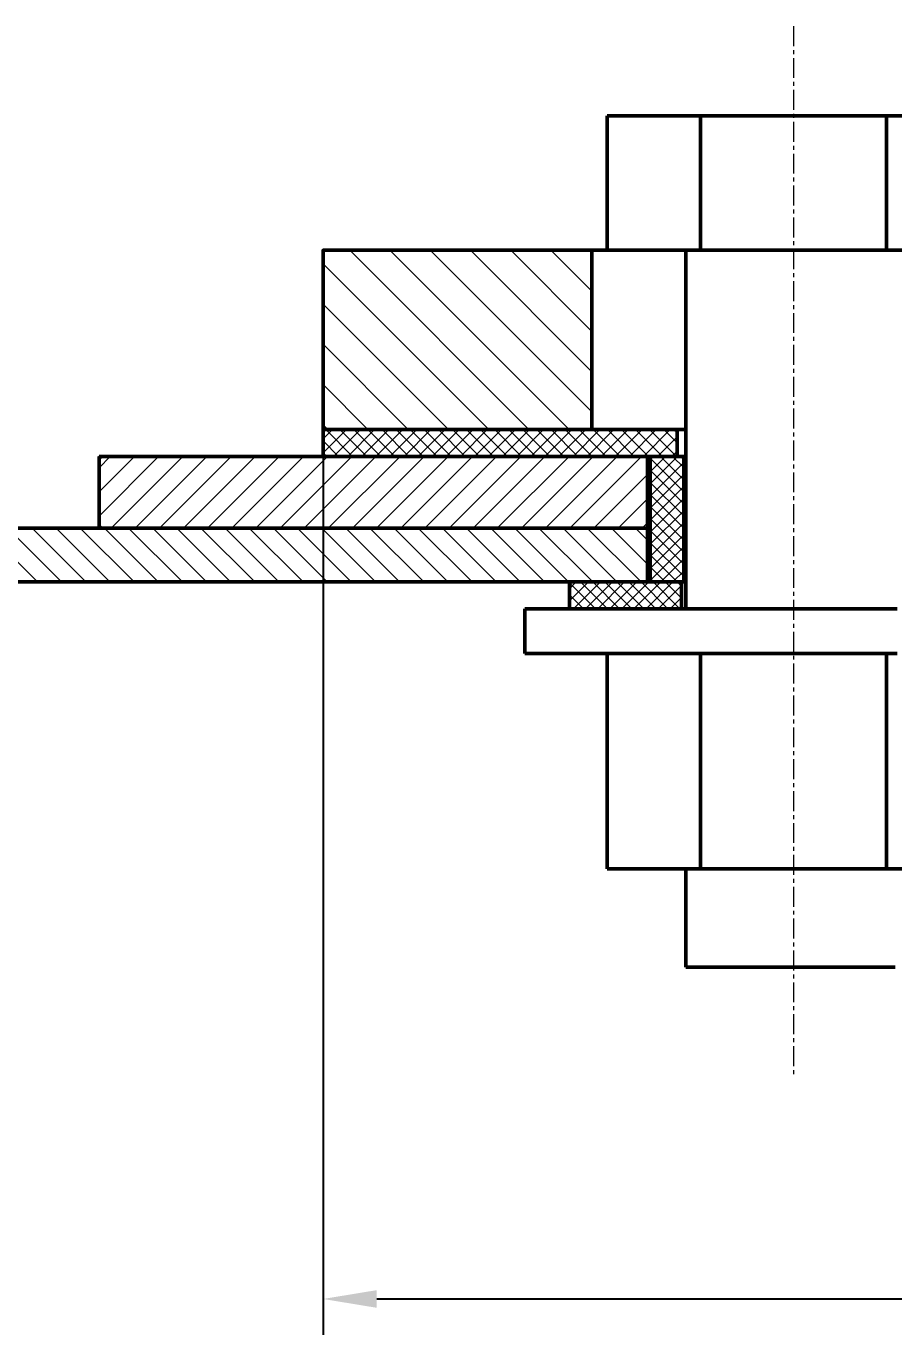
# Model space of a CAD drawing. Header units: millimetres. Extents: x 0 to 1682, y 0 to 1188.
# Drawn here: x 299.4 to 396.2, y 693 to 839 of the extents above; entities that cross this region are included whole.
import ezdxf

# ---------------------------------------------------------------- set-up
doc = ezdxf.new("R2010")
doc.units = ezdxf.units.MM
doc.header["$LTSCALE"] = 0.7
doc.linetypes.add('CENTER', pattern=[5.08, 3.175, -0.635, 0.635, -0.635])
for name, color, linetype, lineweight in [('07_ОСИ', 2, 'CENTER', 18), ('20_ВИДИМЫЕ', 7, 'Continuous', 50), ('23_ШТРИХОВКА', 7, 'Continuous', 18)]:
    doc.layers.add(name, color=color, linetype=linetype, lineweight=lineweight)
doc.layers.add('09_РАЗМЕРЫ', color=7, linetype='Continuous')
doc.styles.add('ГОСТ', font='isocpeur.ttf')
doc.dimstyles.new('ГОСТ', dxfattribs={"dimscale": 2, "dimtxt": 3.5, "dimasz": 3, "dimexe": 2, "dimexo": 0, "dimgap": 1, "dimtad": 1, "dimdec": 1, "dimtxsty": 'ГОСТ', "dimcen": 2.5, "dimclrd": 7, "dimclre": 7, "dimclrt": 7, "dimazin": 3, "dimtfac": 1, "dimtmove": 0, "dimatfit": 3, "dimarcsym": 0})

msp = doc.modelspace()

# ---------------------------------------------------------------- hatches: boundary and pattern name
at = {"layer": '23_ШТРИХОВКА'}
h = msp.add_hatch(dxfattribs=at)
h.set_pattern_fill('ANSI31', angle=90)
h.paths.add_polyline_path([(360.9, 794), (360.5, 794), (360.1, 794), (359.7, 794), (359.3, 794), (358.9, 794), (358.5, 794), (358.1, 794), (357.7, 794), (357.3, 794), (356.9, 794), (356.5, 794), (356.1, 794), (355.7, 794), (355.3, 794), (354.9, 794), (354.5, 794), (354.1, 794), (353.7, 794), (353.3, 794), (352.9, 794), (352.5, 794), (352.1, 794), (351.7, 794), (351.3, 794), (350.9, 794), (350.5, 794), (350.1, 794), (349.7, 794), (349.3, 794), (348.9, 794), (348.5, 794), (348.1, 794), (347.7, 794), (347.3, 794), (346.9, 794), (346.5, 794), (346.1, 794), (345.7, 794), (345.3, 794), (344.9, 794), (344.5, 794), (344.1, 794), (343.7, 794), (343.3, 794), (342.9, 794), (342.5, 794), (342.1, 794), (341.7, 794), (341.3, 794), (340.9, 794), (340.5, 794), (340.1, 794), (339.7, 794), (339.3, 794), (338.9, 794), (338.5, 794), (338.1, 794), (337.7, 794), (337.3, 794), (336.9, 794), (336.5, 794), (336.1, 794), (335.7, 794), (335.3, 794), (334.9, 794), (334.5, 794), (334.1, 794), (333.7, 794), (333.3, 794), (332.9, 794), (332.5, 794), (332.5, 794.4), (332.5, 794.8), (332.5, 795.2), (332.5, 795.6), (332.5, 796), (332.5, 796.4), (332.5, 796.8), (332.5, 797.2), (332.5, 797.6), (332.5, 798), (332.5, 798.4), (332.5, 798.8), (332.5, 799.2), (332.5, 799.6), (332.5, 800), (332.5, 800.4), (332.5, 800.8), (332.5, 801.2), (332.5, 801.6), (332.5, 802), (332.5, 802.4), (332.5, 802.8), (332.5, 803.2), (332.5, 803.6), (332.5, 804), (332.5, 804.4), (332.5, 804.8), (332.5, 805.2), (332.5, 805.6), (332.5, 806), (332.5, 806.4), (332.5, 806.8), (332.5, 807.2), (332.5, 807.6), (332.5, 808), (332.5, 808.4), (332.5, 808.8), (332.5, 809.2), (332.5, 809.6), (332.5, 810), (332.5, 810.4), (332.5, 810.8), (332.5, 811.2), (332.5, 811.6), (332.5, 812), (332.5, 812.4), (332.5, 812.8), (332.5, 813.2), (332.5, 813.6), (332.5, 814), (332.9, 814), (333.3, 814), (333.7, 814), (334.1, 814), (334.5, 814), (334.9, 814), (335.3, 814), (335.7, 814), (336.1, 814), (336.5, 814), (336.9, 814), (337.3, 814), (337.7, 814), (338.1, 814), (338.5, 814), (338.9, 814), (339.3, 814), (339.7, 814), (340.1, 814), (340.5, 814), (340.9, 814), (341.3, 814), (341.7, 814), (342.1, 814), (342.5, 814), (342.9, 814), (343.3, 814), (343.7, 814), (344.1, 814), (344.5, 814), (344.9, 814), (345.3, 814), (345.7, 814), (346.1, 814), (346.5, 814), (346.9, 814), (347.3, 814), (347.7, 814), (348.1, 814), (348.5, 814), (348.9, 814), (349.3, 814), (349.7, 814), (350.1, 814), (350.5, 814), (350.9, 814), (351.3, 814), (351.7, 814), (352.1, 814), (352.5, 814), (352.9, 814), (353.3, 814), (353.7, 814), (354.1, 814), (354.5, 814), (354.9, 814), (355.3, 814), (355.7, 814), (356.1, 814), (356.5, 814), (356.9, 814), (357.3, 814), (357.7, 814), (358.1, 814), (358.5, 814), (358.9, 814), (359.3, 814), (359.7, 814), (360.1, 814), (360.5, 814), (360.9, 814), (361.3, 814), (361.7, 814), (362.1, 814), (362.5, 814), (362.5, 813.6), (362.5, 813.2), (362.5, 812.8), (362.5, 812.4), (362.5, 812), (362.5, 811.6), (362.5, 811.2), (362.5, 810.8), (362.5, 810.4), (362.5, 810), (362.5, 809.6), (362.5, 809.2), (362.5, 808.8), (362.5, 808.4), (362.5, 808), (362.5, 807.6), (362.5, 807.2), (362.5, 806.8), (362.5, 806.4), (362.5, 806), (362.5, 805.6), (362.5, 805.2), (362.5, 804.8), (362.5, 804.4), (362.5, 804), (362.5, 803.6), (362.5, 803.2), (362.5, 802.8), (362.5, 802.4), (362.5, 802), (362.5, 801.6), (362.5, 801.2), (362.5, 800.8), (362.5, 800.4), (362.5, 800), (362.5, 799.6), (362.5, 799.2), (362.5, 798.8), (362.5, 798.4), (362.5, 798), (362.5, 797.6), (362.5, 797.2), (362.5, 796.8), (362.5, 796.4), (362.5, 796), (362.5, 795.6), (362.5, 795.2), (362.5, 794.8), (362.5, 794.4), (362.5, 794), (362.1, 794), (361.7, 794), (361.3, 794)])
h = msp.add_hatch(dxfattribs=at)
h.set_pattern_fill('ANSI37', scale=0.35)
h.paths.add_polyline_path([(370.4, 791), (370, 791), (369.59, 791), (369.19, 791), (368.79, 791), (368.39, 791), (367.99, 791), (367.59, 791), (367.19, 791), (366.79, 791), (366.39, 791), (365.99, 791), (365.58, 791), (365.18, 791), (364.78, 791), (364.38, 791), (363.98, 791), (363.58, 791), (363.18, 791), (362.78, 791), (362.38, 791), (361.98, 791), (361.58, 791), (361.17, 791), (360.77, 791), (360.37, 791), (359.97, 791), (359.57, 791), (359.17, 791), (358.77, 791), (358.37, 791), (357.97, 791), (357.57, 791), (357.17, 791), (356.76, 791), (356.36, 791), (355.96, 791), (355.56, 791), (355.16, 791), (354.76, 791), (354.36, 791), (353.96, 791), (353.56, 791), (353.16, 791), (352.75, 791), (352.35, 791), (351.95, 791), (351.55, 791), (351.15, 791), (350.75, 791), (350.35, 791), (349.95, 791), (349.55, 791), (349.15, 791), (348.75, 791), (348.34, 791), (347.94, 791), (347.54, 791), (347.14, 791), (346.74, 791), (346.34, 791), (345.94, 791), (345.54, 791), (345.14, 791), (344.74, 791), (344.33, 791), (343.93, 791), (343.53, 791), (343.13, 791), (342.73, 791), (342.33, 791), (341.93, 791), (341.53, 791), (341.13, 791), (340.73, 791), (340.33, 791), (339.92, 791), (339.52, 791), (339.12, 791), (338.72, 791), (338.32, 791), (337.92, 791), (337.52, 791), (337.12, 791), (336.72, 791), (336.32, 791), (335.92, 791), (335.51, 791), (335.11, 791), (334.71, 791), (334.31, 791), (333.91, 791), (333.51, 791), (333.11, 791), (332.71, 791), (332.5, 791.19), (332.5, 791.59), (332.5, 792), (332.5, 792.4), (332.5, 792.8), (332.5, 793.2), (332.5, 793.6), (332.5, 794), (332.9, 794), (333.3, 794), (333.7, 794), (334.1, 794), (334.5, 794), (334.91, 794), (335.31, 794), (335.71, 794), (336.11, 794), (336.51, 794), (336.91, 794), (337.31, 794), (337.71, 794), (338.11, 794), (338.51, 794), (338.92, 794), (339.32, 794), (339.72, 794), (340.12, 794), (340.52, 794), (340.92, 794), (341.32, 794), (341.72, 794), (342.12, 794), (342.52, 794), (342.92, 794), (343.33, 794), (343.73, 794), (344.13, 794), (344.53, 794), (344.93, 794), (345.33, 794), (345.73, 794), (346.13, 794), (346.53, 794), (346.93, 794), (347.33, 794), (347.74, 794), (348.14, 794), (348.54, 794), (348.94, 794), (349.34, 794), (349.74, 794), (350.14, 794), (350.54, 794), (350.94, 794), (351.34, 794), (351.75, 794), (352.15, 794), (352.55, 794), (352.95, 794), (353.35, 794), (353.75, 794), (354.15, 794), (354.55, 794), (354.95, 794), (355.35, 794), (355.75, 794), (356.16, 794), (356.56, 794), (356.96, 794), (357.36, 794), (357.76, 794), (358.16, 794), (358.56, 794), (358.96, 794), (359.36, 794), (359.76, 794), (360.17, 794), (360.57, 794), (360.97, 794), (361.37, 794), (361.77, 794), (362.17, 794), (362.57, 794), (362.97, 794), (363.37, 794), (363.77, 794), (364.17, 794), (364.58, 794), (364.98, 794), (365.38, 794), (365.78, 794), (366.18, 794), (366.58, 794), (366.98, 794), (367.38, 794), (367.78, 794), (368.18, 794), (368.58, 794), (368.99, 794), (369.39, 794), (369.79, 794), (370.19, 794), (370.59, 794), (370.99, 794), (371.39, 794), (371.79, 794), (372, 793.81), (372, 793.41), (372, 793), (372, 792.6), (372, 792.2), (372, 791.8), (372, 791.4), (372, 791), (371.6, 791), (371.2, 791), (370.8, 791)])
h = msp.add_hatch(dxfattribs=at)
h.set_pattern_fill('ANSI31', scale=0.6)
h.paths.add_polyline_path([(367.1, 783), (366.69, 783), (366.29, 783), (365.89, 783), (365.49, 783), (365.09, 783), (364.69, 783), (364.29, 783), (363.89, 783), (363.48, 783), (363.08, 783), (362.68, 783), (362.28, 783), (361.88, 783), (361.48, 783), (361.08, 783), (360.68, 783), (360.28, 783), (359.87, 783), (359.47, 783), (359.07, 783), (358.67, 783), (358.27, 783), (357.87, 783), (357.47, 783), (357.07, 783), (356.67, 783), (356.26, 783), (355.86, 783), (355.46, 783), (355.06, 783), (354.66, 783), (354.26, 783), (353.86, 783), (353.46, 783), (353.05, 783), (352.65, 783), (352.25, 783), (351.85, 783), (351.45, 783), (351.05, 783), (350.65, 783), (350.25, 783), (349.85, 783), (349.44, 783), (349.04, 783), (348.64, 783), (348.24, 783), (347.84, 783), (347.44, 783), (347.04, 783), (346.64, 783), (346.24, 783), (345.83, 783), (345.43, 783), (345.03, 783), (344.63, 783), (344.23, 783), (343.83, 783), (343.43, 783), (343.03, 783), (342.62, 783), (342.22, 783), (341.82, 783), (341.42, 783), (341.02, 783), (340.62, 783), (340.22, 783), (339.82, 783), (339.42, 783), (339.01, 783), (338.61, 783), (338.21, 783), (337.81, 783), (337.41, 783), (337.01, 783), (336.61, 783), (336.21, 783), (335.8, 783), (335.4, 783), (335, 783), (334.6, 783), (334.2, 783), (333.8, 783), (333.4, 783), (333, 783), (332.6, 783), (332.19, 783), (331.79, 783), (331.39, 783), (330.99, 783), (330.59, 783), (330.19, 783), (329.79, 783), (329.39, 783), (328.99, 783), (328.58, 783), (328.18, 783), (327.78, 783), (327.38, 783), (326.98, 783), (326.58, 783), (326.18, 783), (325.78, 783), (325.37, 783), (324.97, 783), (324.57, 783), (324.17, 783), (323.77, 783), (323.37, 783), (322.97, 783), (322.57, 783), (322.17, 783), (321.76, 783), (321.36, 783), (320.96, 783), (320.56, 783), (320.16, 783), (319.76, 783), (319.36, 783), (318.96, 783), (318.56, 783), (318.15, 783), (317.75, 783), (317.35, 783), (316.95, 783), (316.55, 783), (316.15, 783), (315.75, 783), (315.35, 783), (314.94, 783), (314.54, 783), (314.14, 783), (313.74, 783), (313.34, 783), (312.94, 783), (312.54, 783), (312.14, 783), (311.74, 783), (311.33, 783), (310.93, 783), (310.53, 783), (310.13, 783), (309.73, 783), (309.33, 783), (308.93, 783), (308.53, 783), (308.12, 783), (307.72, 783), (307.5, 783.18), (307.5, 783.58), (307.5, 783.98), (307.5, 784.38), (307.5, 784.78), (307.5, 785.18), (307.5, 785.58), (307.5, 785.99), (307.5, 786.39), (307.5, 786.79), (307.5, 787.19), (307.5, 787.59), (307.5, 787.99), (307.5, 788.39), (307.5, 788.79), (307.5, 789.19), (307.5, 789.6), (307.5, 790), (307.5, 790.4), (307.5, 790.8), (307.7, 791), (308.1, 791), (308.5, 791), (308.9, 791), (309.31, 791), (309.71, 791), (310.11, 791), (310.51, 791), (310.91, 791), (311.31, 791), (311.71, 791), (312.11, 791), (312.51, 791), (312.92, 791), (313.32, 791), (313.72, 791), (314.12, 791), (314.52, 791), (314.92, 791), (315.32, 791), (315.72, 791), (316.12, 791), (316.53, 791), (316.93, 791), (317.33, 791), (317.73, 791), (318.13, 791), (318.53, 791), (318.93, 791), (319.33, 791), (319.74, 791), (320.14, 791), (320.54, 791), (320.94, 791), (321.34, 791), (321.74, 791), (322.14, 791), (322.54, 791), (322.94, 791), (323.35, 791), (323.75, 791), (324.15, 791), (324.55, 791), (324.95, 791), (325.35, 791), (325.75, 791), (326.15, 791), (326.56, 791), (326.96, 791), (327.36, 791), (327.76, 791), (328.16, 791), (328.56, 791), (328.96, 791), (329.36, 791), (329.76, 791), (330.17, 791), (330.57, 791), (330.97, 791), (331.37, 791), (331.77, 791), (332.17, 791), (332.57, 791), (332.97, 791), (333.37, 791), (333.78, 791), (334.18, 791), (334.58, 791), (334.98, 791), (335.38, 791), (335.78, 791), (336.18, 791), (336.58, 791), (336.99, 791), (337.39, 791), (337.79, 791), (338.19, 791), (338.59, 791), (338.99, 791), (339.39, 791), (339.79, 791), (340.19, 791), (340.6, 791), (341, 791), (341.4, 791), (341.8, 791), (342.2, 791), (342.6, 791), (343, 791), (343.4, 791), (343.8, 791), (344.21, 791), (344.61, 791), (345.01, 791), (345.41, 791), (345.81, 791), (346.21, 791), (346.61, 791), (347.01, 791), (347.42, 791), (347.82, 791), (348.22, 791), (348.62, 791), (349.02, 791), (349.42, 791), (349.82, 791), (350.22, 791), (350.62, 791), (351.03, 791), (351.43, 791), (351.83, 791), (352.23, 791), (352.63, 791), (353.03, 791), (353.43, 791), (353.83, 791), (354.24, 791), (354.64, 791), (355.04, 791), (355.44, 791), (355.84, 791), (356.24, 791), (356.64, 791), (357.04, 791), (357.44, 791), (357.85, 791), (358.25, 791), (358.65, 791), (359.05, 791), (359.45, 791), (359.85, 791), (360.25, 791), (360.65, 791), (361.05, 791), (361.46, 791), (361.86, 791), (362.26, 791), (362.66, 791), (363.06, 791), (363.46, 791), (363.86, 791), (364.26, 791), (364.67, 791), (365.07, 791), (365.47, 791), (365.87, 791), (366.27, 791), (366.67, 791), (367.07, 791), (367.47, 791), (367.87, 791), (368.28, 791), (368.68, 791), (368.7, 790.62), (368.7, 790.22), (368.7, 789.82), (368.7, 789.42), (368.7, 789.02), (368.7, 788.62), (368.7, 788.22), (368.7, 787.81), (368.7, 787.41), (368.7, 787.01), (368.7, 786.61), (368.7, 786.21), (368.7, 785.81), (368.7, 785.41), (368.7, 785.01), (368.7, 784.6), (368.7, 784.2), (368.7, 783.8), (368.7, 783.4), (368.7, 783), (368.3, 783), (367.9, 783), (367.5, 783)])
h = msp.add_hatch(dxfattribs=at)
h.set_pattern_fill('ANSI37', scale=0.3)
h.paths.add_polyline_path([(371.54, 777), (371.14, 777), (370.73, 777), (370.33, 777), (369.93, 777), (369.52, 777), (369.12, 777), (369, 777.28), (369, 777.69), (369, 778.09), (369, 778.49), (369, 778.9), (369, 779.3), (369, 779.7), (369, 780.11), (369, 780.51), (369, 780.91), (369, 781.32), (369, 781.72), (369, 782.12), (369, 782.53), (369, 782.93), (369, 783.34), (369, 783.74), (369, 784.14), (369, 784.55), (369, 784.95), (369, 785.35), (369, 785.76), (369, 786.16), (369, 786.56), (369, 786.97), (369, 787.37), (369, 787.77), (369, 788.18), (369, 788.58), (369, 788.98), (369, 789.39), (369, 789.79), (369, 790.19), (369, 790.6), (369, 791), (369.4, 791), (369.81, 791), (370.21, 791), (370.61, 791), (371.02, 791), (371.42, 791), (371.82, 791), (372.23, 791), (372.63, 791), (372.75, 790.72), (372.75, 790.31), (372.75, 789.91), (372.75, 789.51), (372.75, 789.1), (372.75, 788.7), (372.75, 788.3), (372.75, 787.89), (372.75, 787.49), (372.75, 787.09), (372.75, 786.68), (372.75, 786.28), (372.75, 785.88), (372.75, 785.47), (372.75, 785.07), (372.75, 784.66), (372.75, 784.26), (372.75, 783.86), (372.75, 783.45), (372.75, 783.05), (372.75, 782.65), (372.75, 782.24), (372.75, 781.84), (372.75, 781.44), (372.75, 781.03), (372.75, 780.63), (372.75, 780.23), (372.75, 779.82), (372.75, 779.42), (372.75, 779.02), (372.75, 778.61), (372.75, 778.21), (372.75, 777.81), (372.75, 777.4), (372.75, 777), (372.35, 777), (371.94, 777)])
h = msp.add_hatch(dxfattribs=at)
h.set_pattern_fill('ANSI31', scale=0.6, angle=90)
h.paths.add_polyline_path([(367.1, 777), (366.7, 777), (366.3, 777), (365.9, 777), (365.5, 777), (365.1, 777), (364.7, 777), (364.3, 777), (363.89, 777), (363.49, 777), (363.09, 777), (362.69, 777), (362.29, 777), (361.89, 777), (361.49, 777), (361.09, 777), (360.69, 777), (360.29, 777), (359.89, 777), (359.49, 777), (359.09, 777), (358.69, 777), (358.29, 777), (357.89, 777), (357.49, 777), (357.09, 777), (356.69, 777), (356.29, 777), (355.89, 777), (355.49, 777), (355.09, 777), (354.69, 777), (354.28, 777), (353.88, 777), (353.48, 777), (353.08, 777), (352.68, 777), (352.28, 777), (351.88, 777), (351.48, 777), (351.08, 777), (350.68, 777), (350.28, 777), (349.88, 777), (349.48, 777), (349.08, 777), (348.68, 777), (348.28, 777), (347.88, 777), (347.48, 777), (347.08, 777), (346.68, 777), (346.28, 777), (345.88, 777), (345.48, 777), (345.08, 777), (344.67, 777), (344.27, 777), (343.87, 777), (343.47, 777), (343.07, 777), (342.67, 777), (342.27, 777), (341.87, 777), (341.47, 777), (341.07, 777), (340.67, 777), (340.27, 777), (339.87, 777), (339.47, 777), (339.07, 777), (338.67, 777), (338.27, 777), (337.87, 777), (337.47, 777), (337.07, 777), (336.67, 777), (336.27, 777), (335.87, 777), (335.46, 777), (335.06, 777), (334.66, 777), (334.26, 777), (333.86, 777), (333.46, 777), (333.06, 777), (332.66, 777), (332.26, 777), (331.86, 777), (331.46, 777), (331.06, 777), (330.66, 777), (330.26, 777), (329.86, 777), (329.46, 777), (329.06, 777), (328.66, 777), (328.26, 777), (327.86, 777), (327.46, 777), (327.06, 777), (326.66, 777), (326.26, 777), (325.85, 777), (325.45, 777), (325.05, 777), (324.65, 777), (324.25, 777), (323.85, 777), (323.45, 777), (323.05, 777), (322.65, 777), (322.25, 777), (321.85, 777), (321.45, 777), (321.05, 777), (320.65, 777), (320.25, 777), (319.85, 777), (319.45, 777), (319.05, 777), (318.65, 777), (318.25, 777), (317.85, 777), (317.45, 777), (317.05, 777), (316.65, 777), (316.24, 777), (315.84, 777), (315.44, 777), (315.04, 777), (314.64, 777), (314.24, 777), (313.84, 777), (313.44, 777), (313.04, 777), (312.64, 777), (312.24, 777), (311.84, 777), (311.44, 777), (311.04, 777), (310.64, 777), (310.24, 777), (309.84, 777), (309.44, 777), (309.04, 777), (308.64, 777), (308.24, 777), (307.84, 777), (307.44, 777), (307.03, 777), (306.63, 777), (306.23, 777), (305.83, 777), (305.43, 777), (305.03, 777), (304.63, 777), (304.23, 777), (303.83, 777), (303.43, 777), (303.03, 777), (302.63, 777), (302.23, 777), (301.83, 777), (301.43, 777), (301.03, 777), (300.63, 777), (300.23, 777), (299.83, 777), (299.43, 777), (299.03, 777), (298.63, 777), (298.23, 777), (297.83, 777), (297.42, 777), (297.02, 777), (296.62, 777), (296.22, 777), (295.82, 777), (295.42, 777), (295.02, 777), (294.62, 777), (294.22, 777), (293.82, 777), (293.42, 777), (293.02, 777), (292.62, 777), (292.22, 777), (291.82, 777), (291.42, 777), (291.02, 777), (290.62, 777), (290.22, 777), (289.82, 777), (289.42, 777), (289.02, 777), (288.62, 777), (288.22, 777), (287.81, 777), (287.41, 777), (287.01, 777), (286.61, 777), (286.21, 777), (285.81, 777), (285.41, 777), (285.01, 777), (284.61, 777), (284.21, 777), (283.81, 777), (283.41, 777), (283.01, 777), (282.61, 777), (282.21, 777), (281.81, 777), (281.41, 777), (281.01, 777), (280.61, 777), (280.21, 777), (280, 777.19), (280, 777.59), (280, 777.99), (280, 778.4), (280, 778.8), (280, 779.2), (280, 779.6), (280, 780), (280, 780.4), (280, 780.8), (280, 781.2), (280, 781.6), (280, 782), (280, 782.4), (280, 782.8), (280.2, 783), (280.6, 783), (281, 783), (281.4, 783), (281.8, 783), (282.2, 783), (282.6, 783), (283, 783), (283.4, 783), (283.8, 783), (284.2, 783), (284.6, 783), (285.01, 783), (285.41, 783), (285.81, 783), (286.21, 783), (286.61, 783), (287.01, 783), (287.41, 783), (287.81, 783), (288.21, 783), (288.61, 783), (289.01, 783), (289.41, 783), (289.81, 783), (290.21, 783), (290.61, 783), (291.01, 783), (291.41, 783), (291.81, 783), (292.21, 783), (292.61, 783), (293.01, 783), (293.41, 783), (293.81, 783), (294.22, 783), (294.62, 783), (295.02, 783), (295.42, 783), (295.82, 783), (296.22, 783), (296.62, 783), (297.02, 783), (297.42, 783), (297.82, 783), (298.22, 783), (298.62, 783), (299.02, 783), (299.42, 783), (299.82, 783), (300.22, 783), (300.62, 783), (301.02, 783), (301.42, 783), (301.82, 783), (302.22, 783), (302.62, 783), (303.02, 783), (303.42, 783), (303.83, 783), (304.23, 783), (304.63, 783), (305.03, 783), (305.43, 783), (305.83, 783), (306.23, 783), (306.63, 783), (307.03, 783), (307.43, 783), (307.83, 783), (308.23, 783), (308.63, 783), (309.03, 783), (309.43, 783), (309.83, 783), (310.23, 783), (310.63, 783), (311.03, 783), (311.43, 783), (311.83, 783), (312.23, 783), (312.63, 783), (313.03, 783), (313.44, 783), (313.84, 783), (314.24, 783), (314.64, 783), (315.04, 783), (315.44, 783), (315.84, 783), (316.24, 783), (316.64, 783), (317.04, 783), (317.44, 783), (317.84, 783), (318.24, 783), (318.64, 783), (319.04, 783), (319.44, 783), (319.84, 783), (320.24, 783), (320.64, 783), (321.04, 783), (321.44, 783), (321.84, 783), (322.24, 783), (322.65, 783), (323.05, 783), (323.45, 783), (323.85, 783), (324.25, 783), (324.65, 783), (325.05, 783), (325.45, 783), (325.85, 783), (326.25, 783), (326.65, 783), (327.05, 783), (327.45, 783), (327.85, 783), (328.25, 783), (328.65, 783), (329.05, 783), (329.45, 783), (329.85, 783), (330.25, 783), (330.65, 783), (331.05, 783), (331.45, 783), (331.85, 783), (332.26, 783), (332.66, 783), (333.06, 783), (333.46, 783), (333.86, 783), (334.26, 783), (334.66, 783), (335.06, 783), (335.46, 783), (335.86, 783), (336.26, 783), (336.66, 783), (337.06, 783), (337.46, 783), (337.86, 783), (338.26, 783), (338.66, 783), (339.06, 783), (339.46, 783), (339.86, 783), (340.26, 783), (340.66, 783), (341.06, 783), (341.46, 783), (341.87, 783), (342.27, 783), (342.67, 783), (343.07, 783), (343.47, 783), (343.87, 783), (344.27, 783), (344.67, 783), (345.07, 783), (345.47, 783), (345.87, 783), (346.27, 783), (346.67, 783), (347.07, 783), (347.47, 783), (347.87, 783), (348.27, 783), (348.67, 783), (349.07, 783), (349.47, 783), (349.87, 783), (350.27, 783), (350.67, 783), (351.08, 783), (351.48, 783), (351.88, 783), (352.28, 783), (352.68, 783), (353.08, 783), (353.48, 783), (353.88, 783), (354.28, 783), (354.68, 783), (355.08, 783), (355.48, 783), (355.88, 783), (356.28, 783), (356.68, 783), (357.08, 783), (357.48, 783), (357.88, 783), (358.28, 783), (358.68, 783), (359.08, 783), (359.48, 783), (359.88, 783), (360.28, 783), (360.69, 783), (361.09, 783), (361.49, 783), (361.89, 783), (362.29, 783), (362.69, 783), (363.09, 783), (363.49, 783), (363.89, 783), (364.29, 783), (364.69, 783), (365.09, 783), (365.49, 783), (365.89, 783), (366.29, 783), (366.69, 783), (367.09, 783), (367.49, 783), (367.89, 783), (368.29, 783), (368.69, 783), (368.7, 782.61), (368.7, 782.21), (368.7, 781.81), (368.7, 781.4), (368.7, 781), (368.7, 780.6), (368.7, 780.2), (368.7, 779.8), (368.7, 779.4), (368.7, 779), (368.7, 778.6), (368.7, 778.2), (368.7, 777.8), (368.7, 777.4), (368.7, 777), (368.3, 777), (367.9, 777), (367.5, 777)])
h = msp.add_hatch(dxfattribs=at)
h.set_pattern_fill('ANSI37', scale=0.3)
h.paths.add_polyline_path([(371.29, 774), (370.89, 774), (370.49, 774), (370.08, 774), (369.68, 774), (369.28, 774), (368.88, 774), (368.47, 774), (368.07, 774), (367.67, 774), (367.27, 774), (366.86, 774), (366.46, 774), (366.06, 774), (365.66, 774), (365.25, 774), (364.85, 774), (364.45, 774), (364.05, 774), (363.64, 774), (363.24, 774), (362.84, 774), (362.44, 774), (362.03, 774), (361.63, 774), (361.23, 774), (360.82, 774), (360.42, 774), (360.02, 774), (360, 774.38), (360, 774.79), (360, 775.19), (360, 775.59), (360, 775.99), (360, 776.4), (360, 776.8), (360.2, 777), (360.6, 777), (361.01, 777), (361.41, 777), (361.81, 777), (362.21, 777), (362.62, 777), (363.02, 777), (363.42, 777), (363.82, 777), (364.23, 777), (364.63, 777), (365.03, 777), (365.44, 777), (365.84, 777), (366.24, 777), (366.64, 777), (367.05, 777), (367.45, 777), (367.85, 777), (368.25, 777), (368.66, 777), (369.06, 777), (369.46, 777), (369.86, 777), (370.27, 777), (370.67, 777), (371.07, 777), (371.47, 777), (371.88, 777), (372.28, 777), (372.5, 776.82), (372.5, 776.42), (372.5, 776.01), (372.5, 775.61), (372.5, 775.21), (372.5, 774.81), (372.5, 774.4), (372.5, 774), (372.1, 774), (371.69, 774)])

# ---------------------------------------------------------------- linework, layer by layer
at = {"layer": '07_ОСИ'}
msp.add_line((385, 839), (385, 722), dxfattribs=at)
at = {"layer": '20_ВИДИМЫЕ'}
for points in [[(364.22, 829), (374.61, 829)], [(364.22, 814), (364.22, 829)], [(374.61, 829), (395.39, 829)], [(374.61, 814), (374.61, 829)], [(395.39, 814), (395.39, 829)], [(395.39, 829), (405.78, 829)], [(332.5, 794), (332.5, 814)], [(362.5, 814), (332.5, 814)], [(362.5, 814), (362.55, 814), (362.7, 814), (362.94, 814), (363.27, 814), (363.7, 814), (364.22, 814)], [(362.5, 814), (362.5, 794)], [(364.22, 814), (374.61, 814)], [(373, 774), (373, 814)], [(374.61, 814), (395.39, 814)], [(395.39, 814), (405.78, 814)], [(362.5, 794), (332.5, 794)], [(332.5, 791), (332.5, 794)], [(372, 794), (332.5, 794)], [(373, 794), (372.7, 794), (372.45, 794), (372.25, 794), (372.11, 794), (372.03, 794), (372, 794)], [(372, 791), (372, 794)], [(307.5, 783), (307.5, 791)], [(368.7, 791), (307.5, 791)], [(372, 791), (332.5, 791)], [(368.7, 783), (368.7, 791)], [(369, 777), (369, 791)], [(372.75, 791), (369, 791)], [(373, 791), (372.92, 791), (372.86, 791), (372.81, 791), (372.78, 791), (372.76, 791), (372.75, 791)], [(372.75, 777), (372.75, 791)], [(368.7, 783), (280, 783)], [(299.02, 783), (299.42, 783), (299.82, 783), (300.22, 783), (300.62, 783), (301.02, 783), (301.42, 783), (301.82, 783), (302.22, 783), (302.62, 783), (303.02, 783), (303.42, 783), (303.83, 783), (304.23, 783), (304.63, 783), (305.03, 783), (305.43, 783), (305.83, 783), (306.23, 783), (306.63, 783), (307.03, 783), (307.43, 783), (307.83, 783), (308.23, 783), (308.63, 783), (309.03, 783), (309.43, 783), (309.83, 783), (310.23, 783), (310.63, 783), (311.03, 783), (311.43, 783), (311.83, 783), (312.23, 783), (312.63, 783), (313.03, 783), (313.44, 783), (313.84, 783), (314.24, 783), (314.64, 783), (315.04, 783), (315.44, 783), (315.84, 783), (316.24, 783), (316.64, 783), (317.04, 783), (317.44, 783), (317.84, 783), (318.24, 783), (318.64, 783), (319.04, 783), (319.44, 783), (319.84, 783), (320.24, 783), (320.64, 783), (321.04, 783), (321.44, 783), (321.84, 783), (322.24, 783), (322.65, 783), (323.05, 783), (323.45, 783), (323.85, 783), (324.25, 783), (324.65, 783), (325.05, 783), (325.45, 783), (325.85, 783), (326.25, 783), (326.65, 783), (327.05, 783), (327.45, 783), (327.85, 783), (328.25, 783), (328.65, 783), (329.05, 783), (329.45, 783), (329.85, 783), (330.25, 783), (330.65, 783), (331.05, 783), (331.45, 783), (331.85, 783), (332.26, 783), (332.66, 783), (333.06, 783), (333.46, 783), (333.86, 783), (334.26, 783), (334.66, 783), (335.06, 783), (335.46, 783), (335.86, 783), (336.26, 783), (336.66, 783), (337.06, 783), (337.46, 783), (337.86, 783), (338.26, 783), (338.66, 783), (339.06, 783), (339.46, 783), (339.86, 783), (340.26, 783), (340.66, 783), (341.06, 783), (341.46, 783), (341.87, 783), (342.27, 783), (342.67, 783), (343.07, 783), (343.47, 783), (343.87, 783), (344.27, 783), (344.67, 783), (345.07, 783), (345.47, 783), (345.87, 783), (346.27, 783), (346.67, 783), (347.07, 783), (347.47, 783), (347.87, 783), (348.27, 783), (348.67, 783), (349.07, 783), (349.47, 783), (349.87, 783), (350.27, 783), (350.67, 783), (351.08, 783), (351.48, 783), (351.88, 783), (352.28, 783), (352.68, 783), (353.08, 783), (353.48, 783), (353.88, 783), (354.28, 783), (354.68, 783), (355.08, 783), (355.48, 783), (355.88, 783), (356.28, 783), (356.68, 783), (357.08, 783), (357.48, 783), (357.88, 783), (358.28, 783), (358.68, 783), (359.08, 783), (359.48, 783), (359.88, 783), (360.28, 783), (360.69, 783), (361.09, 783), (361.49, 783), (361.89, 783), (362.29, 783), (362.69, 783), (363.09, 783), (363.49, 783), (363.89, 783), (364.29, 783), (364.69, 783), (365.09, 783), (365.49, 783), (365.89, 783), (366.29, 783), (366.69, 783), (367.09, 783), (367.49, 783), (367.89, 783), (368.29, 783), (368.69, 783), (368.7, 782.61), (368.7, 782.21), (368.7, 781.81), (368.7, 781.4), (368.7, 781), (368.7, 780.6), (368.7, 780.2), (368.7, 779.8), (368.7, 779.4), (368.7, 779), (368.7, 778.6), (368.7, 778.2), (368.7, 777.8), (368.7, 777.4), (368.7, 777), (368.3, 777), (367.9, 777), (367.5, 777), (367.1, 777), (367.1, 777), (366.7, 777), (366.3, 777), (365.9, 777), (365.5, 777), (365.1, 777), (364.7, 777), (364.3, 777), (363.89, 777), (363.49, 777), (363.09, 777), (362.69, 777), (362.29, 777), (361.89, 777), (361.49, 777), (361.09, 777), (360.69, 777), (360.29, 777), (359.89, 777), (359.49, 777), (359.09, 777), (358.69, 777), (358.29, 777), (357.89, 777), (357.49, 777), (357.09, 777), (356.69, 777), (356.29, 777), (355.89, 777), (355.49, 777), (355.09, 777), (354.69, 777), (354.28, 777), (353.88, 777), (353.48, 777), (353.08, 777), (352.68, 777), (352.28, 777), (351.88, 777), (351.48, 777), (351.08, 777), (350.68, 777), (350.28, 777), (349.88, 777), (349.48, 777), (349.08, 777), (348.68, 777), (348.28, 777), (347.88, 777), (347.48, 777), (347.08, 777), (346.68, 777), (346.28, 777), (345.88, 777), (345.48, 777), (345.08, 777), (344.67, 777), (344.27, 777), (343.87, 777), (343.47, 777), (343.07, 777), (342.67, 777), (342.27, 777), (341.87, 777), (341.47, 777), (341.07, 777), (340.67, 777), (340.27, 777), (339.87, 777), (339.47, 777), (339.07, 777), (338.67, 777), (338.27, 777), (337.87, 777), (337.47, 777), (337.07, 777), (336.67, 777), (336.27, 777), (335.87, 777), (335.46, 777), (335.06, 777), (334.66, 777), (334.26, 777), (333.86, 777), (333.46, 777), (333.06, 777), (332.66, 777), (332.26, 777), (331.86, 777), (331.46, 777), (331.06, 777), (330.66, 777), (330.26, 777), (329.86, 777), (329.46, 777), (329.06, 777), (328.66, 777), (328.26, 777), (327.86, 777), (327.46, 777), (327.06, 777), (326.66, 777), (326.26, 777), (325.85, 777), (325.45, 777), (325.05, 777), (324.65, 777), (324.25, 777), (323.85, 777), (323.45, 777), (323.05, 777), (322.65, 777), (322.25, 777), (321.85, 777), (321.45, 777), (321.05, 777), (320.65, 777), (320.25, 777), (319.85, 777), (319.45, 777), (319.05, 777), (318.65, 777), (318.25, 777), (317.85, 777), (317.45, 777), (317.05, 777), (316.65, 777), (316.24, 777), (315.84, 777), (315.44, 777), (315.04, 777), (314.64, 777), (314.24, 777), (313.84, 777), (313.44, 777), (313.04, 777), (312.64, 777), (312.24, 777), (311.84, 777), (311.44, 777), (311.04, 777), (310.64, 777), (310.24, 777), (309.84, 777), (309.44, 777), (309.04, 777), (308.64, 777), (308.24, 777), (307.84, 777), (307.44, 777), (307.03, 777), (306.63, 777), (306.23, 777), (305.83, 777), (305.43, 777), (305.03, 777), (304.63, 777), (304.23, 777), (303.83, 777), (303.43, 777), (303.03, 777), (302.63, 777), (302.23, 777), (301.83, 777), (301.43, 777), (301.03, 777), (300.63, 777), (300.23, 777), (299.83, 777), (299.43, 777), (299.03, 777)], [(368.7, 783), (307.5, 783)], [(369, 783), (368.91, 783), (368.83, 783), (368.78, 783), (368.73, 783), (368.71, 783), (368.7, 783)], [(369, 783), (368.91, 783), (368.83, 783), (368.78, 783), (368.73, 783), (368.71, 783), (368.7, 783)], [(368.7, 777), (368.7, 783)], [(368.7, 777), (280, 777)], [(360, 774), (360, 777)], [(372.5, 777), (360, 777)], [(372.75, 777), (369, 777)], [(372.5, 774), (372.5, 777)], [(373, 777), (372.92, 777), (372.86, 777), (372.81, 777), (372.78, 777), (372.76, 777), (372.75, 777)], [(355, 774), (355.14, 774), (355.28, 774), (355.42, 774), (355.56, 774), (355.7, 774), (356.02, 774), (356.43, 774), (356.85, 774), (357.26, 774), (357.68, 774), (358.16, 774), (358.83, 774), (359.5, 774), (360.16, 774), (360.83, 774), (361.5, 774), (362.37, 774), (363.26, 774), (364.14, 774), (365.03, 774), (365.92, 774), (366.9, 774), (367.96, 774), (369.03, 774), (370.09, 774), (371.15, 774), (372.24, 774), (373.42, 774), (374.6, 774), (375.79, 774), (376.97, 774), (378.16, 774), (379.39, 774), (380.64, 774), (381.88, 774), (383.13, 774), (384.38, 774), (385.62, 774), (386.87, 774), (388.12, 774), (389.36, 774), (390.61, 774), (391.84, 774), (393.03, 774), (394.21, 774), (395.4, 774), (396.58, 774)], [(355, 769), (355, 774)], [(355, 769), (355.14, 769), (355.28, 769), (355.42, 769), (355.56, 769), (355.7, 769), (356.02, 769), (356.43, 769), (356.85, 769), (357.26, 769), (357.68, 769), (358.16, 769), (358.83, 769), (359.5, 769), (360.16, 769), (360.83, 769), (361.5, 769), (362.37, 769), (363.26, 769), (364.14, 769), (365.03, 769), (365.92, 769), (366.9, 769), (367.96, 769), (369.03, 769), (370.09, 769), (371.15, 769), (372.24, 769), (373.42, 769), (374.6, 769), (375.79, 769), (376.97, 769), (378.16, 769), (379.39, 769), (380.64, 769), (381.88, 769), (383.13, 769), (384.38, 769), (385.62, 769), (386.87, 769), (388.12, 769), (389.36, 769), (390.61, 769), (391.84, 769), (393.03, 769), (394.21, 769), (395.4, 769), (396.58, 769)], [(364.22, 745), (364.22, 769)], [(374.61, 745), (374.61, 769)], [(395.39, 745), (395.39, 769)], [(364.22, 745), (374.61, 745)], [(373, 734), (373, 745)], [(374.61, 745), (395.39, 745)], [(395.39, 745), (405.78, 745)], [(373, 734), (373.14, 734), (373.28, 734), (373.66, 734), (374.07, 734), (374.66, 734), (375.33, 734), (376.12, 734), (377.01, 734), (377.97, 734), (379.03, 734), (380.13, 734), (381.32, 734), (382.51, 734), (383.75, 734), (385, 734), (386.25, 734), (387.49, 734), (388.68, 734), (389.87, 734), (390.97, 734), (392.03, 734), (392.99, 734), (393.88, 734), (394.67, 734), (395.34, 734), (395.93, 734), (396.34, 734)]]:
    msp.add_lwpolyline(points, dxfattribs=at)
for points in [[(360.9, 794), (360.5, 794), (360.1, 794), (359.7, 794), (359.3, 794), (358.9, 794), (358.5, 794), (358.1, 794), (357.7, 794), (357.3, 794), (356.9, 794), (356.5, 794), (356.1, 794), (355.7, 794), (355.3, 794), (354.9, 794), (354.5, 794), (354.1, 794), (353.7, 794), (353.3, 794), (352.9, 794), (352.5, 794), (352.1, 794), (351.7, 794), (351.3, 794), (350.9, 794), (350.5, 794), (350.1, 794), (349.7, 794), (349.3, 794), (348.9, 794), (348.5, 794), (348.1, 794), (347.7, 794), (347.3, 794), (346.9, 794), (346.5, 794), (346.1, 794), (345.7, 794), (345.3, 794), (344.9, 794), (344.5, 794), (344.1, 794), (343.7, 794), (343.3, 794), (342.9, 794), (342.5, 794), (342.1, 794), (341.7, 794), (341.3, 794), (340.9, 794), (340.5, 794), (340.1, 794), (339.7, 794), (339.3, 794), (338.9, 794), (338.5, 794), (338.1, 794), (337.7, 794), (337.3, 794), (336.9, 794), (336.5, 794), (336.1, 794), (335.7, 794), (335.3, 794), (334.9, 794), (334.5, 794), (334.1, 794), (333.7, 794), (333.3, 794), (332.9, 794), (332.5, 794), (332.5, 794.4), (332.5, 794.8), (332.5, 795.2), (332.5, 795.6), (332.5, 796), (332.5, 796.4), (332.5, 796.8), (332.5, 797.2), (332.5, 797.6), (332.5, 798), (332.5, 798.4), (332.5, 798.8), (332.5, 799.2), (332.5, 799.6), (332.5, 800), (332.5, 800.4), (332.5, 800.8), (332.5, 801.2), (332.5, 801.6), (332.5, 802), (332.5, 802.4), (332.5, 802.8), (332.5, 803.2), (332.5, 803.6), (332.5, 804), (332.5, 804.4), (332.5, 804.8), (332.5, 805.2), (332.5, 805.6), (332.5, 806), (332.5, 806.4), (332.5, 806.8), (332.5, 807.2), (332.5, 807.6), (332.5, 808), (332.5, 808.4), (332.5, 808.8), (332.5, 809.2), (332.5, 809.6), (332.5, 810), (332.5, 810.4), (332.5, 810.8), (332.5, 811.2), (332.5, 811.6), (332.5, 812), (332.5, 812.4), (332.5, 812.8), (332.5, 813.2), (332.5, 813.6), (332.5, 814), (332.9, 814), (333.3, 814), (333.7, 814), (334.1, 814), (334.5, 814), (334.9, 814), (335.3, 814), (335.7, 814), (336.1, 814), (336.5, 814), (336.9, 814), (337.3, 814), (337.7, 814), (338.1, 814), (338.5, 814), (338.9, 814), (339.3, 814), (339.7, 814), (340.1, 814), (340.5, 814), (340.9, 814), (341.3, 814), (341.7, 814), (342.1, 814), (342.5, 814), (342.9, 814), (343.3, 814), (343.7, 814), (344.1, 814), (344.5, 814), (344.9, 814), (345.3, 814), (345.7, 814), (346.1, 814), (346.5, 814), (346.9, 814), (347.3, 814), (347.7, 814), (348.1, 814), (348.5, 814), (348.9, 814), (349.3, 814), (349.7, 814), (350.1, 814), (350.5, 814), (350.9, 814), (351.3, 814), (351.7, 814), (352.1, 814), (352.5, 814), (352.9, 814), (353.3, 814), (353.7, 814), (354.1, 814), (354.5, 814), (354.9, 814), (355.3, 814), (355.7, 814), (356.1, 814), (356.5, 814), (356.9, 814), (357.3, 814), (357.7, 814), (358.1, 814), (358.5, 814), (358.9, 814), (359.3, 814), (359.7, 814), (360.1, 814), (360.5, 814), (360.9, 814), (361.3, 814), (361.7, 814), (362.1, 814), (362.5, 814), (362.5, 813.6), (362.5, 813.2), (362.5, 812.8), (362.5, 812.4), (362.5, 812), (362.5, 811.6), (362.5, 811.2), (362.5, 810.8), (362.5, 810.4), (362.5, 810), (362.5, 809.6), (362.5, 809.2), (362.5, 808.8), (362.5, 808.4), (362.5, 808), (362.5, 807.6), (362.5, 807.2), (362.5, 806.8), (362.5, 806.4), (362.5, 806), (362.5, 805.6), (362.5, 805.2), (362.5, 804.8), (362.5, 804.4), (362.5, 804), (362.5, 803.6), (362.5, 803.2), (362.5, 802.8), (362.5, 802.4), (362.5, 802), (362.5, 801.6), (362.5, 801.2), (362.5, 800.8), (362.5, 800.4), (362.5, 800), (362.5, 799.6), (362.5, 799.2), (362.5, 798.8), (362.5, 798.4), (362.5, 798), (362.5, 797.6), (362.5, 797.2), (362.5, 796.8), (362.5, 796.4), (362.5, 796), (362.5, 795.6), (362.5, 795.2), (362.5, 794.8), (362.5, 794.4), (362.5, 794), (362.1, 794), (361.7, 794), (361.3, 794), (360.9, 794)], [(370.4, 791), (370, 791), (369.59, 791), (369.19, 791), (368.79, 791), (368.39, 791), (367.99, 791), (367.59, 791), (367.19, 791), (366.79, 791), (366.39, 791), (365.99, 791), (365.58, 791), (365.18, 791), (364.78, 791), (364.38, 791), (363.98, 791), (363.58, 791), (363.18, 791), (362.78, 791), (362.38, 791), (361.98, 791), (361.58, 791), (361.17, 791), (360.77, 791), (360.37, 791), (359.97, 791), (359.57, 791), (359.17, 791), (358.77, 791), (358.37, 791), (357.97, 791), (357.57, 791), (357.17, 791), (356.76, 791), (356.36, 791), (355.96, 791), (355.56, 791), (355.16, 791), (354.76, 791), (354.36, 791), (353.96, 791), (353.56, 791), (353.16, 791), (352.75, 791), (352.35, 791), (351.95, 791), (351.55, 791), (351.15, 791), (350.75, 791), (350.35, 791), (349.95, 791), (349.55, 791), (349.15, 791), (348.75, 791), (348.34, 791), (347.94, 791), (347.54, 791), (347.14, 791), (346.74, 791), (346.34, 791), (345.94, 791), (345.54, 791), (345.14, 791), (344.74, 791), (344.33, 791), (343.93, 791), (343.53, 791), (343.13, 791), (342.73, 791), (342.33, 791), (341.93, 791), (341.53, 791), (341.13, 791), (340.73, 791), (340.33, 791), (339.92, 791), (339.52, 791), (339.12, 791), (338.72, 791), (338.32, 791), (337.92, 791), (337.52, 791), (337.12, 791), (336.72, 791), (336.32, 791), (335.92, 791), (335.51, 791), (335.11, 791), (334.71, 791), (334.31, 791), (333.91, 791), (333.51, 791), (333.11, 791), (332.71, 791), (332.5, 791.19), (332.5, 791.59), (332.5, 792), (332.5, 792.4), (332.5, 792.8), (332.5, 793.2), (332.5, 793.6), (332.5, 794), (332.9, 794), (333.3, 794), (333.7, 794), (334.1, 794), (334.5, 794), (334.91, 794), (335.31, 794), (335.71, 794), (336.11, 794), (336.51, 794), (336.91, 794), (337.31, 794), (337.71, 794), (338.11, 794), (338.51, 794), (338.92, 794), (339.32, 794), (339.72, 794), (340.12, 794), (340.52, 794), (340.92, 794), (341.32, 794), (341.72, 794), (342.12, 794), (342.52, 794), (342.92, 794), (343.33, 794), (343.73, 794), (344.13, 794), (344.53, 794), (344.93, 794), (345.33, 794), (345.73, 794), (346.13, 794), (346.53, 794), (346.93, 794), (347.33, 794), (347.74, 794), (348.14, 794), (348.54, 794), (348.94, 794), (349.34, 794), (349.74, 794), (350.14, 794), (350.54, 794), (350.94, 794), (351.34, 794), (351.75, 794), (352.15, 794), (352.55, 794), (352.95, 794), (353.35, 794), (353.75, 794), (354.15, 794), (354.55, 794), (354.95, 794), (355.35, 794), (355.75, 794), (356.16, 794), (356.56, 794), (356.96, 794), (357.36, 794), (357.76, 794), (358.16, 794), (358.56, 794), (358.96, 794), (359.36, 794), (359.76, 794), (360.17, 794), (360.57, 794), (360.97, 794), (361.37, 794), (361.77, 794), (362.17, 794), (362.57, 794), (362.97, 794), (363.37, 794), (363.77, 794), (364.17, 794), (364.58, 794), (364.98, 794), (365.38, 794), (365.78, 794), (366.18, 794), (366.58, 794), (366.98, 794), (367.38, 794), (367.78, 794), (368.18, 794), (368.58, 794), (368.99, 794), (369.39, 794), (369.79, 794), (370.19, 794), (370.59, 794), (370.99, 794), (371.39, 794), (371.79, 794), (372, 793.81), (372, 793.41), (372, 793), (372, 792.6), (372, 792.2), (372, 791.8), (372, 791.4), (372, 791), (371.6, 791), (371.2, 791), (370.8, 791), (370.4, 791)], [(367.1, 783), (366.69, 783), (366.29, 783), (365.89, 783), (365.49, 783), (365.09, 783), (364.69, 783), (364.29, 783), (363.89, 783), (363.48, 783), (363.08, 783), (362.68, 783), (362.28, 783), (361.88, 783), (361.48, 783), (361.08, 783), (360.68, 783), (360.28, 783), (359.87, 783), (359.47, 783), (359.07, 783), (358.67, 783), (358.27, 783), (357.87, 783), (357.47, 783), (357.07, 783), (356.67, 783), (356.26, 783), (355.86, 783), (355.46, 783), (355.06, 783), (354.66, 783), (354.26, 783), (353.86, 783), (353.46, 783), (353.05, 783), (352.65, 783), (352.25, 783), (351.85, 783), (351.45, 783), (351.05, 783), (350.65, 783), (350.25, 783), (349.85, 783), (349.44, 783), (349.04, 783), (348.64, 783), (348.24, 783), (347.84, 783), (347.44, 783), (347.04, 783), (346.64, 783), (346.24, 783), (345.83, 783), (345.43, 783), (345.03, 783), (344.63, 783), (344.23, 783), (343.83, 783), (343.43, 783), (343.03, 783), (342.62, 783), (342.22, 783), (341.82, 783), (341.42, 783), (341.02, 783), (340.62, 783), (340.22, 783), (339.82, 783), (339.42, 783), (339.01, 783), (338.61, 783), (338.21, 783), (337.81, 783), (337.41, 783), (337.01, 783), (336.61, 783), (336.21, 783), (335.8, 783), (335.4, 783), (335, 783), (334.6, 783), (334.2, 783), (333.8, 783), (333.4, 783), (333, 783), (332.6, 783), (332.19, 783), (331.79, 783), (331.39, 783), (330.99, 783), (330.59, 783), (330.19, 783), (329.79, 783), (329.39, 783), (328.99, 783), (328.58, 783), (328.18, 783), (327.78, 783), (327.38, 783), (326.98, 783), (326.58, 783), (326.18, 783), (325.78, 783), (325.37, 783), (324.97, 783), (324.57, 783), (324.17, 783), (323.77, 783), (323.37, 783), (322.97, 783), (322.57, 783), (322.17, 783), (321.76, 783), (321.36, 783), (320.96, 783), (320.56, 783), (320.16, 783), (319.76, 783), (319.36, 783), (318.96, 783), (318.56, 783), (318.15, 783), (317.75, 783), (317.35, 783), (316.95, 783), (316.55, 783), (316.15, 783), (315.75, 783), (315.35, 783), (314.94, 783), (314.54, 783), (314.14, 783), (313.74, 783), (313.34, 783), (312.94, 783), (312.54, 783), (312.14, 783), (311.74, 783), (311.33, 783), (310.93, 783), (310.53, 783), (310.13, 783), (309.73, 783), (309.33, 783), (308.93, 783), (308.53, 783), (308.12, 783), (307.72, 783), (307.5, 783.18), (307.5, 783.58), (307.5, 783.98), (307.5, 784.38), (307.5, 784.78), (307.5, 785.18), (307.5, 785.58), (307.5, 785.99), (307.5, 786.39), (307.5, 786.79), (307.5, 787.19), (307.5, 787.59), (307.5, 787.99), (307.5, 788.39), (307.5, 788.79), (307.5, 789.19), (307.5, 789.6), (307.5, 790), (307.5, 790.4), (307.5, 790.8), (307.7, 791), (308.1, 791), (308.5, 791), (308.9, 791), (309.31, 791), (309.71, 791), (310.11, 791), (310.51, 791), (310.91, 791), (311.31, 791), (311.71, 791), (312.11, 791), (312.51, 791), (312.92, 791), (313.32, 791), (313.72, 791), (314.12, 791), (314.52, 791), (314.92, 791), (315.32, 791), (315.72, 791), (316.12, 791), (316.53, 791), (316.93, 791), (317.33, 791), (317.73, 791), (318.13, 791), (318.53, 791), (318.93, 791), (319.33, 791), (319.74, 791), (320.14, 791), (320.54, 791), (320.94, 791), (321.34, 791), (321.74, 791), (322.14, 791), (322.54, 791), (322.94, 791), (323.35, 791), (323.75, 791), (324.15, 791), (324.55, 791), (324.95, 791), (325.35, 791), (325.75, 791), (326.15, 791), (326.56, 791), (326.96, 791), (327.36, 791), (327.76, 791), (328.16, 791), (328.56, 791), (328.96, 791), (329.36, 791), (329.76, 791), (330.17, 791), (330.57, 791), (330.97, 791), (331.37, 791), (331.77, 791), (332.17, 791), (332.57, 791), (332.97, 791), (333.37, 791), (333.78, 791), (334.18, 791), (334.58, 791), (334.98, 791), (335.38, 791), (335.78, 791), (336.18, 791), (336.58, 791), (336.99, 791), (337.39, 791), (337.79, 791), (338.19, 791), (338.59, 791), (338.99, 791), (339.39, 791), (339.79, 791), (340.19, 791), (340.6, 791), (341, 791), (341.4, 791), (341.8, 791), (342.2, 791), (342.6, 791), (343, 791), (343.4, 791), (343.8, 791), (344.21, 791), (344.61, 791), (345.01, 791), (345.41, 791), (345.81, 791), (346.21, 791), (346.61, 791), (347.01, 791), (347.42, 791), (347.82, 791), (348.22, 791), (348.62, 791), (349.02, 791), (349.42, 791), (349.82, 791), (350.22, 791), (350.62, 791), (351.03, 791), (351.43, 791), (351.83, 791), (352.23, 791), (352.63, 791), (353.03, 791), (353.43, 791), (353.83, 791), (354.24, 791), (354.64, 791), (355.04, 791), (355.44, 791), (355.84, 791), (356.24, 791), (356.64, 791), (357.04, 791), (357.44, 791), (357.85, 791), (358.25, 791), (358.65, 791), (359.05, 791), (359.45, 791), (359.85, 791), (360.25, 791), (360.65, 791), (361.05, 791), (361.46, 791), (361.86, 791), (362.26, 791), (362.66, 791), (363.06, 791), (363.46, 791), (363.86, 791), (364.26, 791), (364.67, 791), (365.07, 791), (365.47, 791), (365.87, 791), (366.27, 791), (366.67, 791), (367.07, 791), (367.47, 791), (367.87, 791), (368.28, 791), (368.68, 791), (368.7, 790.62), (368.7, 790.22), (368.7, 789.82), (368.7, 789.42), (368.7, 789.02), (368.7, 788.62), (368.7, 788.22), (368.7, 787.81), (368.7, 787.41), (368.7, 787.01), (368.7, 786.61), (368.7, 786.21), (368.7, 785.81), (368.7, 785.41), (368.7, 785.01), (368.7, 784.6), (368.7, 784.2), (368.7, 783.8), (368.7, 783.4), (368.7, 783), (368.3, 783), (367.9, 783), (367.5, 783), (367.1, 783)], [(371.54, 777), (371.14, 777), (370.73, 777), (370.33, 777), (369.93, 777), (369.52, 777), (369.12, 777), (369, 777.28), (369, 777.69), (369, 778.09), (369, 778.49), (369, 778.9), (369, 779.3), (369, 779.7), (369, 780.11), (369, 780.51), (369, 780.91), (369, 781.32), (369, 781.72), (369, 782.12), (369, 782.53), (369, 782.93), (369, 783.34), (369, 783.74), (369, 784.14), (369, 784.55), (369, 784.95), (369, 785.35), (369, 785.76), (369, 786.16), (369, 786.56), (369, 786.97), (369, 787.37), (369, 787.77), (369, 788.18), (369, 788.58), (369, 788.98), (369, 789.39), (369, 789.79), (369, 790.19), (369, 790.6), (369, 791), (369.4, 791), (369.81, 791), (370.21, 791), (370.61, 791), (371.02, 791), (371.42, 791), (371.82, 791), (372.23, 791), (372.63, 791), (372.75, 790.72), (372.75, 790.31), (372.75, 789.91), (372.75, 789.51), (372.75, 789.1), (372.75, 788.7), (372.75, 788.3), (372.75, 787.89), (372.75, 787.49), (372.75, 787.09), (372.75, 786.68), (372.75, 786.28), (372.75, 785.88), (372.75, 785.47), (372.75, 785.07), (372.75, 784.66), (372.75, 784.26), (372.75, 783.86), (372.75, 783.45), (372.75, 783.05), (372.75, 782.65), (372.75, 782.24), (372.75, 781.84), (372.75, 781.44), (372.75, 781.03), (372.75, 780.63), (372.75, 780.23), (372.75, 779.82), (372.75, 779.42), (372.75, 779.02), (372.75, 778.61), (372.75, 778.21), (372.75, 777.81), (372.75, 777.4), (372.75, 777), (372.35, 777), (371.94, 777), (371.54, 777)], [(371.29, 774), (370.89, 774), (370.49, 774), (370.08, 774), (369.68, 774), (369.28, 774), (368.88, 774), (368.47, 774), (368.07, 774), (367.67, 774), (367.27, 774), (366.86, 774), (366.46, 774), (366.06, 774), (365.66, 774), (365.25, 774), (364.85, 774), (364.45, 774), (364.05, 774), (363.64, 774), (363.24, 774), (362.84, 774), (362.44, 774), (362.03, 774), (361.63, 774), (361.23, 774), (360.82, 774), (360.42, 774), (360.02, 774), (360, 774.38), (360, 774.79), (360, 775.19), (360, 775.59), (360, 775.99), (360, 776.4), (360, 776.8), (360.2, 777), (360.6, 777), (361.01, 777), (361.41, 777), (361.81, 777), (362.21, 777), (362.62, 777), (363.02, 777), (363.42, 777), (363.82, 777), (364.23, 777), (364.63, 777), (365.03, 777), (365.44, 777), (365.84, 777), (366.24, 777), (366.64, 777), (367.05, 777), (367.45, 777), (367.85, 777), (368.25, 777), (368.66, 777), (369.06, 777), (369.46, 777), (369.86, 777), (370.27, 777), (370.67, 777), (371.07, 777), (371.47, 777), (371.88, 777), (372.28, 777), (372.5, 776.82), (372.5, 776.42), (372.5, 776.01), (372.5, 775.61), (372.5, 775.21), (372.5, 774.81), (372.5, 774.4), (372.5, 774), (372.1, 774), (371.69, 774), (371.29, 774)]]:
    msp.add_lwpolyline(points, close=True, dxfattribs=at)

# ---------------------------------------------------------------- dimensions: what is measured, and where the dimension line sits
at = {"layer": '09_РАЗМЕРЫ'}
msp.add_linear_dim(base=(332.5, 697), p1=(332.5, 794), p2=(707.5, 794), dimstyle='ГОСТ', override={"dimtxsty": 'ГОСТ'}, dxfattribs=at).render()

doc.saveas('drawing.dxf')
